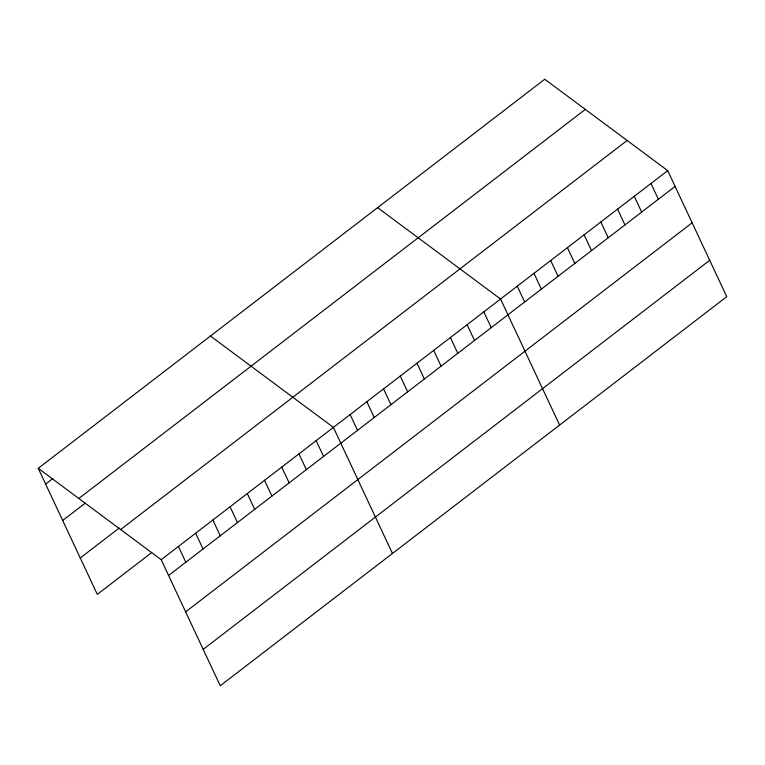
<?xml version="1.0" encoding="UTF-8"?>
<svg xmlns="http://www.w3.org/2000/svg" width="765" height="765" viewBox="0 0 765 765"><rect width="100%" height="100%" fill="white"/><g stroke="black" fill="none" stroke-linecap="round" stroke-linejoin="round"><path stroke-width="1.15" d="M38.25 468.314L544.756 79.244L667.702 170.624L726.75 296.686L220.244 685.756L161.195 559.693L38.25 468.314L97.298 594.376L151.68 552.598M45.642 484.092L52.89 478.517M78.824 498.474L585.33 109.395M62.692 520.487L85.345 503.074M80.249 557.981L119.225 528.041M120.621 529.543L627.128 140.473M161.195 559.693L667.702 170.624M168.587 575.471L675.093 186.402M185.637 611.866L692.134 222.797M203.194 649.361L709.7 260.291M377.604 207.64L500.549 299.019L559.607 425.082M210.461 336.026L333.406 427.415L392.455 553.477M650.986 183.466L658.378 199.244M634.271 196.309L641.663 212.077M617.556 209.141L624.948 224.92M600.841 221.984L608.232 237.762M584.125 234.826L591.517 250.604M567.41 247.659L574.802 263.437M550.695 260.502L558.087 276.28M533.98 273.344L541.371 289.122M517.264 286.177L524.656 301.955M483.834 311.862L491.226 327.64M467.119 324.695L474.51 340.473M450.413 337.537L457.795 353.315M433.698 350.38L441.08 366.158M416.982 363.212L424.374 378.991M400.267 376.055L407.659 391.833M383.552 388.897L390.944 404.675M366.837 401.73L374.228 417.508M350.121 414.573L357.513 430.351M316.184 440.64L323.576 456.418M298.962 453.875L306.354 469.643M281.74 467.099L289.132 482.878M264.518 480.324L271.91 496.102M247.296 493.559L254.688 509.337M230.083 506.784L237.466 522.562M212.861 520.009L220.253 535.787M195.639 533.243L203.031 549.021M178.417 546.468L185.809 562.246"/></g></svg>
